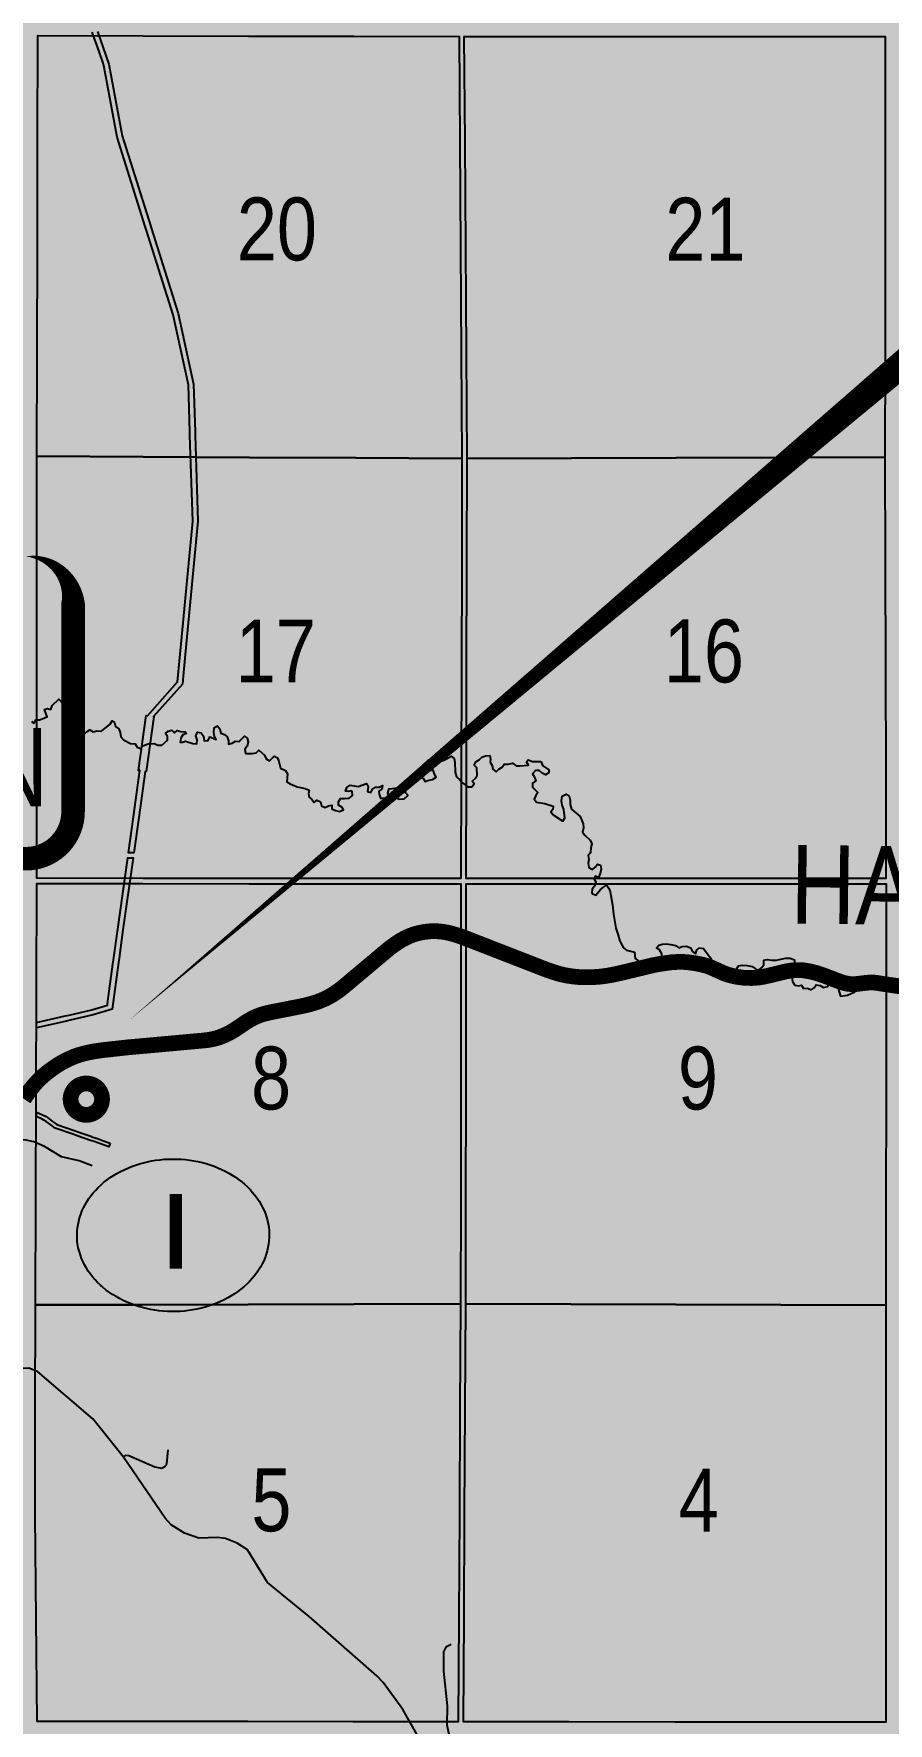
# Model space of a CAD drawing. Extents: x 639460 to 650829, y 5702863 to 5715975.
# Drawn here: x 645581.7 to 645690.4, y 5712213.6 to 5712428.6 of the extents above; entities that cross this region are included whole.
import ezdxf
from ezdxf.enums import TextEntityAlignment as Align

# ---------------------------------------------------------------- set-up
doc = ezdxf.new("R2010")
doc.units = 0
doc.header["$LTSCALE"] = 5
doc.linetypes.add('DASHED2', pattern=[9.525, 6.35, -3.175])
for name, color, linetype in [('CG-NOTES', 7, 'Continuous'), ('P-PROPOSED', 10, 'Continuous'), ('Quarters', 8, 'Continuous'), ('RoadSeg', 57, 'DASHED2'), ('ROUTE MAP BUBBLES', 7, 'Continuous'), ('ROUTE MAP DOTS', 7, 'Continuous'), ('ROUTE-MAP-HWY', 2, 'Continuous'), ('ROUTE-MAP-LABELS', 210, 'Continuous'), ('T-WATER', 160, 'Continuous'), ('T-WATER-T', 170, 'Continuous')]:
    doc.layers.add(name, color=color, linetype=linetype)
doc.layers.add('ROUTE-MAP-BACKGROUND-H', color=7, linetype='Continuous', true_color=0xf0ebff)
doc.styles.add('120', font='ARIALN.TTF', dxfattribs={"height": 13})
doc.styles.add('80', font='ARIALN.TTF', dxfattribs={"height": 10})
doc.styles.add('BOLD', font='ARIALNB.TTF')
doc.styles.add('TXT', font='ARIALN.TTF', dxfattribs={"height": 0.2})

# ---------------------------------------------------------------- blocks, each defined once
blk = doc.blocks.new('*U420')
h = blk.add_hatch(color=255)
edge = h.paths.add_edge_path()
edge.add_line((-26.5, -20), (26.5, -20))
edge.add_arc((26.5, -14), 6, 270, 360)
edge.add_line((32.5, -14), (32.5, 12.5))
edge.add_arc((26.5, 12.5), 6, 0, 90)
edge.add_line((26.5, 18.5), (-26.5, 18.5))
edge.add_arc((-26.5, 12.5), 6, 90, 180)
edge.add_line((-32.5, 12.5), (-32.5, -14))
edge.add_arc((-26.5, -14), 6, 180, 270)
at = {"color": 14, "flags": 128}
blk.add_lwpolyline([(-26.5, -20, 3, 3, 0), (26.5, -20, 3, 3, 0.414214), (32.5, -14, 3, 3, 0), (32.5, 12.5, 3, 0, 0.414214), (26.5, 18.5, 0, 0, 0), (-26.5, 18.5, 0, 0, 0.414214), (-32.5, 12.5, 0, 0, 0), (-32.5, -14, 0, 3, 0.414214)], format="xyseb", close=True, dxfattribs=at)
blk.add_lwpolyline([(23.12, -39.84, 0, 7.5, 0), (0, 0, 0, 0, 0)], format="xyseb", dxfattribs=at)
at = {"color": 14, "style": '80'}
blk.add_attdef('ENTER_TEXT_001', (-35.99, -5), '', height=10, dxfattribs=at)
blk = doc.blocks.new('AA')
at = {"const_width": 4}
blk.add_lwpolyline([(-1, 0, 1), (1, 0, 1)], format="xyb", close=True, dxfattribs=at)
blk.add_circle((0, 0), 2)
blk = doc.blocks.new('Route_Letters')
h = blk.add_hatch(color=255)
h.dxf.hatch_style = 1
edge = h.paths.add_edge_path()
edge.add_ellipse((-0.12, 0.46), major_axis=(-11.97, 0), ratio=0.789318, start_angle=0, end_angle=360)
at = {"color": 5}
blk.add_open_spline([(-12.34, 0.46), (-12.34, -0.25), (-12.24, -0.97), (-11.72, -2.79), (-11.14, -3.88), (-9.56, -5.81), (-8.54, -6.66), (-6.22, -8.02), (-4.9, -8.54), (-2.12, -9.17), (-0.66, -9.3), (2.22, -9.13), (3.64, -8.84), (6.27, -7.89), (7.48, -7.22), (9.54, -5.6), (10.38, -4.64), (11.6, -2.54), (11.97, -1.4), (12.18, 0.91), (12.02, 2.08), (11.2, 4.3), (10.54, 5.35), (8.8, 7.2), (7.72, 7.99), (5.29, 9.24), (3.93, 9.68), (1.11, 10.18), (-0.35, 10.23), (-3.22, 9.91), (-4.61, 9.55), (-7.16, 8.47), (-8.32, 7.75), (-10.24, 6.02), (-11, 5.02), (-12.05, 2.86), (-12.32, 1.7), (-12.34, 0.52), (-12.34, 0.49), (-12.34, 0.46)], degree=3, knots=[0, 0, 0, 0, 0.219529, 0.219529, 0.575727, 0.575727, 0.931924, 0.931924, 1.288121, 1.288121, 1.644318, 1.644318, 2.000515, 2.000515, 2.356712, 2.356712, 2.712909, 2.712909, 3.069107, 3.069107, 3.425304, 3.425304, 3.781501, 3.781501, 4.137698, 4.137698, 4.493895, 4.493895, 4.850092, 4.850092, 5.20629, 5.20629, 5.562487, 5.562487, 5.918684, 5.918684, 6.274881, 6.274881, 6.283185, 6.283185, 6.283185, 6.283185], dxfattribs=at)
at = {"color": 14, "style": 'BOLD'}
blk.add_attdef('A', text='', height=9.5, dxfattribs=at).set_placement((0.22, 0.98), align=Align.MIDDLE)
blk = doc.blocks.new('*U440')
at = {"color": 210, "flags": 128}
blk.add_lwpolyline([(-215.18, -182.67, 0, 7.5, 0), (0, 0, 0, 0, 0)], format="xyseb", dxfattribs=at)
at = {"color": 210, "style": '80'}
blk.add_attdef('ENTER_TEXT_001', (-35.99, -5), '', height=10, dxfattribs=at)

msp = doc.modelspace()

# ---------------------------------------------------------------- hatches: boundary and pattern name
at = {"layer": 'ROUTE-MAP-BACKGROUND-H'}
h = msp.add_hatch(color=256, dxfattribs=at)
h.dxf.hatch_style = 1
h.paths.add_polyline_path([(644722.08, 5712923.1), (644716.33, 5711989.96), (646823.87, 5711989.96), (646818.02, 5712923.32)])

# ---------------------------------------------------------------- linework, layer by layer
at = {"layer": 'P-PROPOSED'}
msp.add_lwpolyline([(645589.79, 5712428.92), (645591.25, 5712424.78), (645592.93, 5712415.65), (645596.56, 5712404.12), (645596.66, 5712403.81), (645600.04, 5712393.03), (645602.02, 5712384.04), (645602.21, 5712377.99), (645602.22, 5712377.55), (645602.57, 5712366.6), (645601.09, 5712350.99), (645600.7, 5712346.9), (645600.6, 5712345.88), (645600.6, 5712345.88), (645596.93, 5712341.74), (645596.96, 5712341.74), (645596, 5712334.76), (645595.84, 5712334.78), (645595.03, 5712328.92), (645594.41, 5712324.42), (645593.75, 5712324.42), (645594.38, 5712329.01), (645595.18, 5712334.87), (645595.02, 5712334.89), (645595.98, 5712341.87), (645596.14, 5712341.85), (645599.96, 5712346.15), (645600.42, 5712350.99), (645601.91, 5712366.62), (645601.56, 5712377.55), (645601.55, 5712377.97), (645601.36, 5712383.96), (645599.4, 5712392.86), (645596.03, 5712403.61), (645595.87, 5712404.12), (645592.29, 5712415.49), (645590.61, 5712424.61), (645590.47, 5712425.02), (645590.03, 5712426.27), (645589.11, 5712428.86)], dxfattribs=at)
for points in [[(645585.84, 5712303), (645582.05, 5712302.13), (645582.05, 5712302.81), (645585.69, 5712303.65), (645586.18, 5712303.76), (645589.07, 5712304.43), (645591.05, 5712305.02), (645591.07, 5712305.2), (645591.29, 5712306.81), (645591.76, 5712310.25), (645591.84, 5712310.79), (645592.38, 5712314.7), (645593.66, 5712323.76), (645594.32, 5712323.76), (645593.03, 5712314.61), (645592.53, 5712311), (645592.46, 5712310.46), (645591.64, 5712304.51), (645589.24, 5712303.79), (645586.33, 5712303.12), (645585.84, 5712303)], [(645591.42, 5712287.47), (645591.25, 5712287), (645589.37, 5712287.66), (645589.05, 5712287.77), (645588.9, 5712287.82), (645587.22, 5712288.4), (645586.76, 5712288.56), (645584.39, 5712289.38), (645583.84, 5712289.78), (645583.26, 5712290.21), (645582.98, 5712290.41), (645582.74, 5712290.53), (645582.03, 5712290.87), (645582.03, 5712290.96), (645582.03, 5712291.42), (645583.24, 5712290.84), (645584.07, 5712290.22), (645584.62, 5712289.82), (645586.93, 5712289.02), (645587.4, 5712288.86), (645587.93, 5712288.68), (645588.67, 5712288.42), (645589.05, 5712288.29), (645589.08, 5712288.28), (645589.9, 5712288), (645590.3, 5712287.85), (645591.42, 5712287.47)]]:
    msp.add_lwpolyline(points, close=True, dxfattribs=at)
at = {"layer": 'Quarters'}
for points in [[(645595.6, 5712374.8), (645582.08, 5712374.87), (645582.11, 5712388.25), (645582.14, 5712401.63), (645582.17, 5712415.02), (645582.2, 5712428.4), (645595.59, 5712428.37), (645608.99, 5712428.35), (645622.39, 5712428.32), (645635.79, 5712428.3), (645635.88, 5712414.87), (645635.98, 5712401.44), (645636.07, 5712388.01), (645636.16, 5712374.58), (645622.64, 5712374.66), (645609.12, 5712374.73), (645595.6, 5712374.8)], [(645650.12, 5712374.62), (645636.83, 5712374.58), (645636.74, 5712388.01), (645636.65, 5712401.44), (645636.55, 5712414.87), (645636.46, 5712428.3), (645649.84, 5712428.29), (645663.23, 5712428.29), (645676.61, 5712428.28), (645689.99, 5712428.28), (645689.99, 5712414.89), (645689.99, 5712401.51), (645689.99, 5712388.13), (645689.98, 5712374.74), (645676.7, 5712374.7), (645663.41, 5712374.66), (645650.12, 5712374.62)], [(645595.56, 5712321.16), (645582.08, 5712321.17), (645582.08, 5712334.59), (645582.08, 5712348.02), (645582.08, 5712361.45), (645582.08, 5712374.87), (645595.6, 5712374.8), (645609.12, 5712374.73), (645622.64, 5712374.66), (645636.16, 5712374.58), (645636.13, 5712361.22), (645636.09, 5712347.86), (645636.06, 5712334.5), (645636.02, 5712321.14), (645622.53, 5712321.15), (645609.03, 5712321.15), (645595.56, 5712321.16)], [(645650.05, 5712321.14), (645636.69, 5712321.14), (645636.73, 5712334.5), (645636.76, 5712347.86), (645636.8, 5712361.22), (645636.83, 5712374.58), (645650.12, 5712374.62), (645663.41, 5712374.66), (645676.7, 5712374.7), (645689.98, 5712374.74), (645690.02, 5712361.34), (645690.05, 5712347.93), (645690.08, 5712334.53), (645690.11, 5712321.13), (645676.76, 5712321.13), (645663.4, 5712321.13), (645650.05, 5712321.14)], [(645595.42, 5712266.91), (645581.9, 5712266.87), (645581.95, 5712280.28), (645581.99, 5712293.69), (645582.04, 5712307.1), (645582.08, 5712320.5), (645595.56, 5712320.49), (645609.03, 5712320.48), (645622.52, 5712320.48), (645636.02, 5712320.47), (645636.01, 5712307.08), (645636.01, 5712293.69), (645636, 5712280.35), (645635.98, 5712267.01), (645622.46, 5712266.98), (645608.94, 5712266.94), (645595.42, 5712266.91)], [(645650.01, 5712266.97), (645636.65, 5712267.01), (645636.67, 5712280.35), (645636.68, 5712293.69), (645636.68, 5712307.08), (645636.69, 5712320.47), (645650.05, 5712320.47), (645663.4, 5712320.46), (645676.76, 5712320.46), (645690.12, 5712320.46), (645690.12, 5712306.99), (645690.13, 5712293.51), (645690.11, 5712280.19), (645690.08, 5712266.86), (645676.73, 5712266.9), (645663.37, 5712266.93), (645650.01, 5712266.97)], [(645595.52, 5712213.86), (645582.13, 5712213.87), (645581.99, 5712226.95), (645581.84, 5712240.03), (645581.87, 5712253.45), (645581.9, 5712266.87), (645595.42, 5712266.91), (645608.94, 5712266.94), (645622.46, 5712266.98), (645635.98, 5712267.01), (645635.91, 5712253.67), (645635.83, 5712240.33), (645635.76, 5712227.08), (645635.69, 5712213.82), (645622.29, 5712213.84), (645608.9, 5712213.85), (645595.52, 5712213.86)], [(645649.79, 5712213.81), (645636.36, 5712213.82), (645636.43, 5712227.08), (645636.5, 5712240.33), (645636.58, 5712253.67), (645636.65, 5712267.01), (645650.01, 5712266.97), (645663.37, 5712266.93), (645676.73, 5712266.9), (645690.08, 5712266.86), (645690.09, 5712253.53), (645690.09, 5712240.2), (645690.09, 5712226.99), (645690.1, 5712213.77), (645676.66, 5712213.79), (645663.23, 5712213.8), (645649.79, 5712213.81)]]:
    msp.add_lwpolyline(points, close=True, dxfattribs=at)
at = {"layer": 'RoadSeg'}
for points in [[(645581.59, 5712294.69), (645582.03, 5712295.2), (645582.51, 5712295.69), (645583.02, 5712296.15), (645583.55, 5712296.58), (645584.08, 5712296.97), (645584.61, 5712297.33), (645585.14, 5712297.66), (645585.69, 5712297.96), (645586.26, 5712298.23), (645586.83, 5712298.48), (645587.43, 5712298.69), (645588.03, 5712298.86), (645588.63, 5712299), (645589.25, 5712299.12), (645589.86, 5712299.22), (645590.47, 5712299.3), (645593.6, 5712299.65), (645603.33, 5712300.53), (645603.83, 5712300.59), (645604.34, 5712300.68), (645604.85, 5712300.8), (645605.35, 5712300.95), (645605.85, 5712301.15), (645606.34, 5712301.38), (645606.82, 5712301.63), (645607.28, 5712301.91), (645608.65, 5712302.84), (645609.12, 5712303.13), (645609.62, 5712303.4), (645610.14, 5712303.63), (645610.67, 5712303.83), (645611.22, 5712303.98), (645611.77, 5712304.11), (645615.64, 5712304.87), (645616.18, 5712304.99), (645616.72, 5712305.12), (645617.24, 5712305.27), (645617.76, 5712305.44), (645618.26, 5712305.63), (645618.75, 5712305.84), (645619.2, 5712306.07), (645619.69, 5712306.35), (645620.14, 5712306.64), (645620.59, 5712306.96), (645621.02, 5712307.3), (645626.83, 5712312.18), (645627.32, 5712312.55), (645627.82, 5712312.9), (645628.34, 5712313.24), (645628.89, 5712313.54), (645629.45, 5712313.81), (645630.04, 5712314.03), (645630.64, 5712314.2), (645631.26, 5712314.32), (645631.88, 5712314.41), (645632.5, 5712314.44), (645633.13, 5712314.42), (645633.75, 5712314.36), (645634.36, 5712314.25), (645634.96, 5712314.1), (645635.55, 5712313.92), (645636.13, 5712313.72), (645636.71, 5712313.51), (645646.7, 5712309.62), (645647.28, 5712309.41), (645647.87, 5712309.21), (645648.46, 5712309.03), (645649.07, 5712308.88), (645649.69, 5712308.76), (645650.32, 5712308.67), (645650.95, 5712308.61), (645651.58, 5712308.57), (645652.22, 5712308.57), (645652.85, 5712308.59), (645653.48, 5712308.63), (645654.11, 5712308.7), (645654.74, 5712308.79), (645655.36, 5712308.9), (645655.99, 5712309.04), (645656.62, 5712309.18), (645660.36, 5712310.08), (645660.98, 5712310.21), (645661.58, 5712310.31), (645662.17, 5712310.39), (645662.74, 5712310.47), (645663.3, 5712310.51), (645663.84, 5712310.54), (645664.41, 5712310.52), (645664.94, 5712310.48), (645665.47, 5712310.41), (645665.98, 5712310.33), (645666.48, 5712310.23), (645666.97, 5712310.12), (645667.47, 5712309.97), (645667.95, 5712309.78), (645669.38, 5712309.13), (645669.86, 5712308.95), (645670.36, 5712308.8), (645670.88, 5712308.68), (645671.42, 5712308.59), (645671.96, 5712308.52), (645672.49, 5712308.49), (645673.03, 5712308.48), (645673.57, 5712308.51), (645674.12, 5712308.57), (645674.66, 5712308.67), (645675.2, 5712308.79), (645677.36, 5712309.31), (645677.91, 5712309.41), (645678.46, 5712309.47), (645679.01, 5712309.49), (645679.55, 5712309.46), (645680.1, 5712309.38), (645680.65, 5712309.27), (645681.19, 5712309.13), (645681.72, 5712308.96), (645682.25, 5712308.78), (645684.27, 5712308.01), (645684.74, 5712307.86), (645685.22, 5712307.75), (645685.72, 5712307.69), (645686.22, 5712307.7), (645686.71, 5712307.76), (645687.7, 5712307.88), (645688.18, 5712307.91), (645688.65, 5712307.89), (645689.11, 5712307.83), (645689.58, 5712307.75), (645692.16, 5712307.38)], [(645589.12, 5712284.58), (645587.47, 5712285.23), (645585.22, 5712285.72), (645583.06, 5712287.02), (645581.71, 5712287.62), (645580.72, 5712287.85), (645578.54, 5712288.02)], [(645593.08, 5712247.52), (645589.19, 5712252.4), (645582.16, 5712258.39), (645581.04, 5712258.83), (645578.84, 5712258.69), (645578.08, 5712259.01), (645577.19, 5712260.24), (645575.55, 5712263.38), (645574.49, 5712265.05), (645572.96, 5712265.96), (645572.41, 5712266.81)], [(645593.08, 5712247.52), (645593.38, 5712247.74), (645593.78, 5712247.7), (645597.1, 5712246.27), (645597.93, 5712246.11), (645598.37, 5712246.3), (645598.62, 5712246.66), (645598.77, 5712248.45)], [(645636.88, 5712202.58), (645633.73, 5712206.47), (645628.63, 5712215.41), (645626.13, 5712218.81), (645625.32, 5712219.67), (645616.71, 5712227.21), (645611.4, 5712231.56), (645608.86, 5712235.7), (645607.58, 5712236.54), (645606.07, 5712237.15), (645605.04, 5712237.28), (645602.67, 5712237.21), (645600.86, 5712237.83), (645599.16, 5712238.91), (645598.38, 5712239.74), (645593.08, 5712247.52)], [(645636.88, 5712202.58), (645637.63, 5712204.25), (645637.36, 5712205.26), (645636.13, 5712207.6), (645634.71, 5712211.4), (645634.27, 5712213.38), (645634.34, 5712215.88), (645633.87, 5712220.29), (645633.84, 5712222.75), (645634.19, 5712223.41), (645634.8, 5712223.69)]]:
    msp.add_lwpolyline(points, dxfattribs=at)
at = {"layer": 'ROUTE-MAP-HWY'}
msp.add_lwpolyline([(645580.43, 5712293.1, 2, 2, 0), (645580.79, 5712293.63, 2, 2, 0), (645581.17, 5712294.17, 2, 2, 0), (645581.59, 5712294.69, 2, 2, 0), (645582.03, 5712295.2, 2, 2, 0), (645582.51, 5712295.69, 2, 2, 0), (645583.02, 5712296.15, 2, 2, 0), (645583.55, 5712296.58, 2, 2, 0), (645584.08, 5712296.97, 2, 2, 0), (645584.61, 5712297.33, 2, 2, 0), (645585.14, 5712297.66, 2, 2, 0), (645585.69, 5712297.96, 2, 2, 0), (645586.26, 5712298.23, 2, 2, 0), (645586.83, 5712298.48, 2, 2, 0), (645587.43, 5712298.69, 2, 2, 0), (645588.03, 5712298.86, 2, 2, 0), (645588.63, 5712299, 2, 2, 0), (645589.25, 5712299.12, 2, 2, 0), (645589.86, 5712299.22, 2, 2, 0), (645590.47, 5712299.3, 2, 2, 0), (645593.6, 5712299.65, 2, 2, 0), (645603.33, 5712300.53, 2, 2, 0), (645603.83, 5712300.59, 2, 2, 0), (645604.34, 5712300.68, 2, 2, 0), (645604.85, 5712300.8, 2, 2, 0), (645605.35, 5712300.95, 2, 2, 0), (645605.85, 5712301.15, 2, 2, 0), (645606.34, 5712301.38, 2, 2, 0), (645606.82, 5712301.63, 2, 2, 0), (645607.28, 5712301.91, 2, 2, 0), (645608.65, 5712302.84, 2, 2, 0), (645609.12, 5712303.13, 2, 2, 0), (645609.62, 5712303.4, 2, 2, 0), (645610.14, 5712303.63, 2, 2, 0), (645610.67, 5712303.83, 2, 2, 0), (645611.22, 5712303.98, 2, 2, 0), (645611.77, 5712304.11, 2, 2, 0), (645615.64, 5712304.87, 2, 2, 0), (645616.18, 5712304.99, 2, 2, 0), (645616.72, 5712305.12, 2, 2, 0), (645617.24, 5712305.27, 2, 2, 0), (645617.76, 5712305.44, 2, 2, 0), (645618.26, 5712305.63, 2, 2, 0), (645618.75, 5712305.84, 2, 2, 0), (645619.2, 5712306.07, 2, 2, 0), (645619.69, 5712306.35, 2, 2, 0), (645620.14, 5712306.64, 2, 2, 0), (645620.59, 5712306.96, 2, 2, 0), (645621.02, 5712307.3, 2, 2, 0), (645626.83, 5712312.18, 2, 2, 0), (645627.32, 5712312.55, 2, 2, 0), (645627.82, 5712312.9, 2, 2, 0), (645628.34, 5712313.24, 2, 2, 0), (645628.89, 5712313.54, 2, 2, 0), (645629.45, 5712313.81, 2, 2, 0), (645630.04, 5712314.03, 2, 2, 0), (645630.64, 5712314.2, 2, 2, 0), (645631.26, 5712314.32, 2, 2, 0), (645631.88, 5712314.41, 2, 2, 0), (645632.5, 5712314.44, 2, 2, 0), (645633.13, 5712314.42, 2, 2, 0), (645633.75, 5712314.36, 2, 2, 0), (645634.36, 5712314.25, 2, 2, 0), (645634.96, 5712314.1, 2, 2, 0), (645635.55, 5712313.92, 2, 2, 0), (645636.13, 5712313.72, 2, 2, 0), (645636.71, 5712313.51, 2, 2, 0), (645646.7, 5712309.62, 2, 2, 0), (645647.28, 5712309.41, 2, 2, 0), (645647.87, 5712309.21, 2, 2, 0), (645648.46, 5712309.03, 2, 2, 0), (645649.07, 5712308.88, 2, 2, 0), (645649.69, 5712308.76, 2, 2, 0), (645650.32, 5712308.67, 2, 2, 0), (645650.95, 5712308.61, 2, 2, 0), (645651.58, 5712308.57, 2, 2, 0), (645652.22, 5712308.57, 2, 2, 0), (645652.85, 5712308.59, 2, 2, 0), (645653.48, 5712308.63, 2, 2, 0), (645654.11, 5712308.7, 2, 2, 0), (645654.74, 5712308.79, 2, 2, 0), (645655.36, 5712308.9, 2, 2, 0), (645655.99, 5712309.04, 2, 2, 0), (645656.62, 5712309.18, 2, 2, 0), (645660.36, 5712310.08, 2, 2, 0), (645660.98, 5712310.21, 2, 2, 0), (645661.58, 5712310.31, 2, 2, 0), (645662.17, 5712310.39, 2, 2, 0), (645662.74, 5712310.47, 2, 2, 0), (645663.3, 5712310.51, 2, 2, 0), (645663.84, 5712310.54, 2, 2, 0), (645664.41, 5712310.52, 2, 2, 0), (645664.94, 5712310.48, 2, 2, 0), (645665.47, 5712310.41, 2, 2, 0), (645665.98, 5712310.33, 2, 2, 0), (645666.48, 5712310.23, 2, 2, 0), (645666.97, 5712310.12, 2, 2, 0), (645667.47, 5712309.97, 2, 2, 0), (645667.95, 5712309.78, 2, 2, 0), (645669.38, 5712309.13, 2, 2, 0), (645669.86, 5712308.95, 2, 2, 0), (645670.36, 5712308.8, 2, 2, 0), (645670.88, 5712308.68, 2, 2, 0), (645671.42, 5712308.59, 2, 2, 0), (645671.96, 5712308.52, 2, 2, 0), (645672.49, 5712308.49, 2, 2, 0), (645673.03, 5712308.48, 2, 2, 0), (645673.57, 5712308.51, 2, 2, 0), (645674.12, 5712308.57, 2, 2, 0), (645674.66, 5712308.67, 2, 2, 0), (645675.2, 5712308.79, 2, 2, 0), (645677.36, 5712309.31, 2, 2, 0), (645677.91, 5712309.41, 2, 2, 0), (645678.46, 5712309.47, 2, 2, 0), (645679.01, 5712309.49, 2, 2, 0), (645679.55, 5712309.46, 2, 2, 0), (645680.1, 5712309.38, 2, 2, 0), (645680.65, 5712309.27, 2, 2, 0), (645681.19, 5712309.13, 2, 2, 0), (645681.72, 5712308.96, 2, 2, 0), (645682.25, 5712308.78, 2, 2, 0), (645684.27, 5712308.01, 2, 2, 0), (645684.74, 5712307.86, 2, 2, 0), (645685.22, 5712307.75, 2, 2, 0), (645685.72, 5712307.69, 2, 2, 0), (645686.22, 5712307.7, 2, 2, 0), (645686.71, 5712307.76, 2, 2, 0), (645687.7, 5712307.88, 2, 2, 0), (645688.18, 5712307.91, 2, 2, 0), (645688.65, 5712307.89, 2, 2, 0), (645689.11, 5712307.83, 2, 2, 0), (645689.58, 5712307.75, 2, 2, 0), (645692.16, 5712307.38, 2, 2, 0)], format="xyseb", dxfattribs=at)
at = {"layer": 'T-WATER', "linetype": 'Continuous'}
msp.add_lwpolyline([(645581.41, 5712341.13), (645581.72, 5712340.91), (645581.93, 5712341.35), (645582.08, 5712341.34), (645582.42, 5712341.32), (645583.38, 5712341.73), (645583.03, 5712342.65), (645583.45, 5712342.78), (645583.87, 5712342.65), (645584.04, 5712343.15), (645584.87, 5712343.95), (645585.35, 5712343.45), (645585.34, 5712342.92), (645585.38, 5712342.8), (645585.86, 5712342.71), (645586.43, 5712342.71), (645586.94, 5712342.42), (645587.27, 5712341.46), (645587.16, 5712341.04), (645587.54, 5712340.77), (645587.17, 5712340.49), (645587.38, 5712340.13), (645587.79, 5712339.89), (645588.16, 5712339.58), (645588.47, 5712339.87), (645588.81, 5712340.06), (645589.22, 5712339.82), (645589.7, 5712339.94), (645590.29, 5712339.91), (645591.42, 5712340.79), (645591.67, 5712341.2), (645591.97, 5712340.98), (645592.09, 5712340.5), (645592.49, 5712340.17), (645592.66, 5712339.71), (645592.76, 5712339.18), (645593.12, 5712338.78), (645593.97, 5712338.31), (645594.58, 5712338.27), (645594.82, 5712337.84), (645595.25, 5712337.68), (645595.57, 5712338.04), (645596.25, 5712338.26), (645597.01, 5712338.32), (645597.48, 5712338.11), (645597.98, 5712338.1), (645598.68, 5712338.73), (645598.68, 5712339.22), (645598.44, 5712339.6), (645598.8, 5712339.91), (645599.27, 5712340.01), (645599.58, 5712339.66), (645599.93, 5712339.96), (645600.41, 5712339.86), (645600.94, 5712339.81), (645601.12, 5712339.59), (645600.65, 5712339.44), (645600.4, 5712338.98), (645600.3, 5712338.48), (645600.62, 5712338.5), (645601, 5712338.61), (645601.91, 5712338.31), (645602.44, 5712338.29), (645602.48, 5712338.77), (645602.3, 5712339.3), (645602.52, 5712339.77), (645603, 5712339.67), (645603.27, 5712339.24), (645603.37, 5712338.67), (645603.87, 5712338.69), (645604.1, 5712339.19), (645604.91, 5712338.82), (645604.69, 5712339.22), (645604.61, 5712339.71), (645604.64, 5712340.28), (645604.69, 5712340.36), (645605.07, 5712340.58), (645605.36, 5712340.2), (645605.48, 5712339.65), (645605.94, 5712339.47), (645606.3, 5712339.15), (645606.45, 5712338.68), (645606.48, 5712338.25), (645606.94, 5712338.37), (645607.34, 5712338.63), (645607.82, 5712338.57), (645608.49, 5712339.24), (645608.81, 5712339.04), (645608.85, 5712339.02), (645608.95, 5712338.54), (645608.82, 5712337.95), (645608.81, 5712337.94), (645608.53, 5712337.57), (645608.62, 5712337.08), (645608.7, 5712337.05), (645608.81, 5712337.04), (645609.48, 5712337.03), (645609.96, 5712337.13), (645610.33, 5712337.48), (645611.02, 5712336.82), (645611.24, 5712336.37), (645611.66, 5712336.13), (645612.25, 5712336.72), (645612.69, 5712336.5), (645612.88, 5712336.04), (645613.06, 5712335.18), (645613.73, 5712334.9), (645613.96, 5712334.46), (645613.88, 5712333.45), (645614.29, 5712333.2), (645615.18, 5712332.8), (645616.22, 5712332.59), (645616.74, 5712332.37), (645616.64, 5712331.92), (645616.73, 5712331.51), (645617.06, 5712331.18), (645617.34, 5712330.8), (645617.7, 5712331.1), (645618.15, 5712330.9), (645618.28, 5712330.41), (645618.75, 5712330.17), (645619.18, 5712330.41), (645619.6, 5712330.49), (645619.6, 5712329.99), (645620.07, 5712329.78), (645620.59, 5712329.66), (645621.08, 5712329.88), (645620.88, 5712330.24), (645620.45, 5712330.48), (645620.46, 5712330.9), (645620.71, 5712331.31), (645621.2, 5712331.31), (645621.83, 5712331.38), (645622.23, 5712331.71), (645622.18, 5712332.23), (645622.12, 5712332.28), (645621.69, 5712332.21), (645621.35, 5712332.25), (645621.5, 5712332.72), (645621.92, 5712333.04), (645622.96, 5712332.87), (645624.01, 5712333.23), (645624.21, 5712332.79), (645624.14, 5712332.22), (645624.55, 5712332.1), (645624.78, 5712332.52), (645625.17, 5712332.77), (645625.62, 5712332.78), (645626.07, 5712332.97), (645625.96, 5712332.53), (645625.58, 5712332.24), (645625.63, 5712331.86), (645625.79, 5712331.38), (645626.08, 5712331.36), (645626.42, 5712331.39), (645626.88, 5712331.57), (645626.71, 5712332.04), (645626.88, 5712332.54), (645628, 5712332.69), (645628.06, 5712332.66), (645628.21, 5712332.19), (645627.99, 5712331.75), (645628.05, 5712331.25), (645628.8, 5712331.27), (645629.27, 5712331.71), (645628.98, 5712332.05), (645629.06, 5712332.54), (645629.02, 5712333.05), (645629.91, 5712333.54), (645630.32, 5712333.84), (645630.76, 5712334.07), (645631.22, 5712333.91), (645631.48, 5712333.49), (645631.93, 5712333.65), (645632.42, 5712333.73), (645632.9, 5712334.04), (645632.65, 5712334.44), (645632.51, 5712334.93), (645632.02, 5712334.83), (645631.47, 5712334.86), (645631.03, 5712335.15), (645631.21, 5712335.61), (645631.89, 5712336.25), (645632.35, 5712336.43), (645632.88, 5712336.45), (645632.85, 5712335.96), (645633.32, 5712336.04), (645633.88, 5712336.22), (645634.79, 5712336.72), (645635.15, 5712336.41), (645635.26, 5712335.93), (645635.29, 5712334.69), (645635.48, 5712334.08), (645635.56, 5712334.01), (645635.85, 5712333.76), (645636.16, 5712333.39), (645636.23, 5712333.33), (645636.9, 5712332.79), (645637.4, 5712332.81), (645637.71, 5712333.17), (645637.48, 5712333.55), (645637.84, 5712333.86), (645638.11, 5712334.25), (645638.04, 5712335.22), (645637.73, 5712335.58), (645637.92, 5712336.01), (645638.36, 5712336.24), (645638.68, 5712336.59), (645639.16, 5712336.74), (645639.71, 5712336.79), (645639.81, 5712336.33), (645639.75, 5712335.96), (645639.99, 5712335.53), (645640.1, 5712335.04), (645640.51, 5712334.73), (645640.84, 5712335.05), (645641.26, 5712335.3), (645641.53, 5712335.69), (645642.02, 5712335.69), (645642.61, 5712335.84), (645643.07, 5712335.47), (645643.48, 5712335.48), (645644.61, 5712335.58), (645644.38, 5712335.97), (645644.59, 5712336.23), (645645.13, 5712336.04), (645646.14, 5712336.04), (645646.24, 5712335.99), (645646.43, 5712335.53), (645647.2, 5712334.97), (645647.21, 5712334.57), (645646.79, 5712334.33), (645646.35, 5712334.54), (645646, 5712334.87), (645645.5, 5712334.89), (645645.15, 5712334.46), (645645.41, 5712334.05), (645645.55, 5712333.57), (645645.13, 5712333.28), (645645.15, 5712332.78), (645645.83, 5712332.09), (645645.54, 5712331.71), (645645.35, 5712331.25), (645645.64, 5712330.87), (645646.7, 5712330.69), (645647.76, 5712330.34), (645647.74, 5712329.94), (645647.48, 5712329.62), (645647.78, 5712329.25), (645648.98, 5712328.45), (645649.24, 5712328.85), (645649.13, 5712329.92), (645648.93, 5712330.49), (645648.84, 5712331.01), (645648.92, 5712331.62), (645649.41, 5712331.88), (645649.82, 5712331.6), (645649.92, 5712331.12), (645649.94, 5712330.54), (645650.1, 5712329.96), (645651.19, 5712329.03), (645651.58, 5712328.11), (645651.63, 5712327.58), (645651.49, 5712327.04), (645651.79, 5712326.65), (645652.48, 5712326), (645652.69, 5712325.55), (645652.54, 5712325.08), (645652.51, 5712324.47), (645652.51, 5712324.43), (645652.22, 5712324.05), (645652.27, 5712323.8), (645652.31, 5712323.58), (645652.21, 5712323.1), (645652.29, 5712322.54), (645652.75, 5712322.28), (645653.13, 5712322.58), (645653.41, 5712322.96), (645653.8, 5712322.83), (645653.86, 5712322.34), (645653.74, 5712321.76), (645653.54, 5712321.25), (645653.1, 5712321.43), (645653, 5712321.08), (645653.21, 5712320.63), (645653.03, 5712320.16), (645652.71, 5712319.79), (645652.69, 5712319.28), (645652.72, 5712319.22), (645653.18, 5712319.02), (645653.8, 5712319.73), (645654.15, 5712320.06), (645654.57, 5712320.31), (645654.85, 5712319.92), (645655.01, 5712319.45), (645655.31, 5712317.81), (645655.45, 5712316.6), (645655.76, 5712314.81), (645656.02, 5712313.92), (645656.24, 5712313.18), (645656.73, 5712312.33), (645657.09, 5712312.04), (645657.44, 5712311.95), (645658.11, 5712311.78), (645658.22, 5712310.98), (645658.93, 5712310.4), (645659.2, 5712310.01), (645659.59, 5712309.74), (645659.98, 5712310.02), (645660.24, 5712310.43), (645661.17, 5712310.79), (645661.61, 5712311.06), (645661.58, 5712311.55), (645661.29, 5712312.07), (645660.92, 5712312.28), (645661.17, 5712312.61), (645661.21, 5712312.67), (645661.66, 5712312.77), (645662.15, 5712312.81), (645662.75, 5712312.75), (645663.34, 5712312.61), (645663.41, 5712312.56), (645663.74, 5712312.31), (645664.2, 5712312.48), (645664.72, 5712312.52), (645665.26, 5712312.31), (645665.51, 5712311.87), (645665.9, 5712311.61), (645666.06, 5712312.05), (645666.16, 5712312.16), (645666.35, 5712312.34), (645666.9, 5712312.23), (645667.37, 5712311.61), (645667.77, 5712311.06), (645667.99, 5712310.62), (645667.87, 5712310.13), (645667.95, 5712309.65), (645668.42, 5712309.5), (645669.58, 5712309.68), (645669.96, 5712309.31), (645670.05, 5712308.84), (645670.94, 5712308.42), (645671.4, 5712308.6), (645671.35, 5712309.08), (645671.1, 5712309.62), (645671.35, 5712310.04), (645671.83, 5712310.11), (645672.47, 5712310.08), (645673.08, 5712309.94), (645673.5, 5712309.63), (645673.92, 5712309.47), (645674.28, 5712309.76), (645674.55, 5712310.14), (645674.56, 5712310.77), (645675.05, 5712310.83), (645675.58, 5712310.75), (645676.17, 5712310.75), (645677.31, 5712311), (645677.91, 5712311.01), (645678.47, 5712310.79), (645678.46, 5712309.56), (645678.15, 5712308.56), (645678.2, 5712308.05), (645678.53, 5712307.59), (645678.96, 5712307.48), (645679.37, 5712307.57), (645679.63, 5712307.16), (645680.12, 5712307.19), (645680.58, 5712306.98), (645680.97, 5712307.25), (645681.24, 5712307.63), (645681.72, 5712307.51), (645682.18, 5712307.28), (645682.67, 5712307.38), (645682.83, 5712307.65), (645683.42, 5712307.96), (645684.04, 5712307.19), (645684.14, 5712306.71), (645684.31, 5712306.15), (645685.2, 5712306.31), (645686.16, 5712306.7), (645686.51, 5712307.06), (645686.77, 5712307.48), (645687.19, 5712308.41), (645687.21, 5712308.43), (645687.57, 5712308.75), (645687.81, 5712308.74), (645688.07, 5712308.73), (645689.08, 5712308.38), (645689.19, 5712308.36), (645689.59, 5712308.29), (645689.85, 5712308.31), (645690.36, 5712308.35), (645691.02, 5712308.35)], dxfattribs=at)

# ---------------------------------------------------------------- block references
at = {"layer": 'CG-NOTES'}
ref = msp.add_blockref('*U420', (645554.2, 5712343.65), dxfattribs=dict(at, xscale=0.99947138, yscale=0.99947138, zscale=0.99947138))
ref.add_attrib('ENTER_TEXT_001', 'PIPELINE', (645528.3, 5712347.16), dxfattribs={"layer": '0', "color": 14, "height": 9.995, "style": '80'})
ref.add_attrib('ENTER_TEXT_002', 'LOCATION', (645525.01, 5712330.32), dxfattribs={"layer": '0', "color": 14, "height": 9.995, "style": '80'})
at = {"layer": 'ROUTE MAP BUBBLES', "xscale": 1.000525506011523, "yscale": 1.000525506011523, "zscale": 1.000525506011523}
msp.add_blockref('Route_Letters', (645599.53, 5712275.28), dxfattribs=at).add_auto_attribs({'A': 'I'})
at = {"layer": 'ROUTE MAP DOTS'}
msp.add_blockref('AA', (645588.37, 5712293.06), dxfattribs=at)
at = {"layer": 'ROUTE-MAP-LABELS'}
msp.add_blockref('*U440', (645808.87, 5712485.67), dxfattribs=at)

# ---------------------------------------------------------------- texts
at = {"layer": 'RoadSeg', "style": '120'}
for s, height, p in [('20', 8.004, (645607.52, 5712399.8)), ('21', 8.004, (645662.03, 5712399.77)), ('16', 8.004, (645661.85, 5712346.1)), ('17', 8.004, (645607.37, 5712346.09)), ('8', 8, (645609.33, 5712291.75)), ('9', 8, (645663.64, 5712291.75)), ('5', 8, (645609.37, 5712238.07)), ('4', 8, (645663.74, 5712238.03))]:
    msp.add_text(s, height=height, dxfattribs=at).set_placement(p)
msp.add_text('29-7-5', height=39.983, rotation=359.9576, dxfattribs=at).set_placement((645613.25, 5712355.46))
at = {"layer": 'T-WATER-T', "style": 'TXT'}
msp.add_text('HAROLD CREEK', height=10.0052, rotation=359.3566, dxfattribs=at).set_placement((645723.11, 5712314.91), align=Align.CENTER)

doc.saveas('drawing.dxf')
